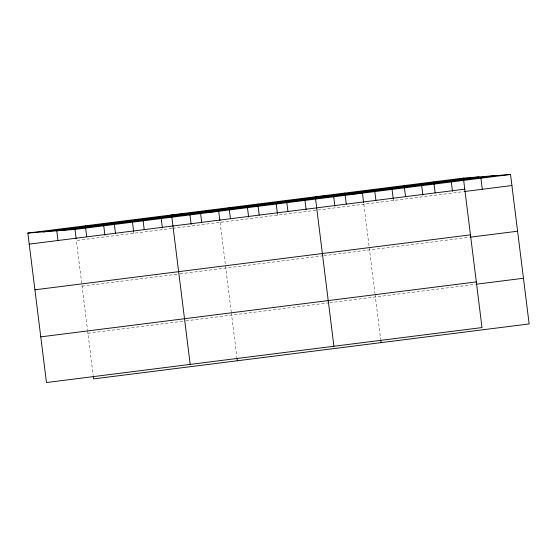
<?xml version="1.0" encoding="UTF-8"?>
<svg xmlns="http://www.w3.org/2000/svg" width="557" height="557" viewBox="0 0 557 557"><rect width="100%" height="100%" fill="white"/><g stroke="black" fill="none" stroke-linecap="round" stroke-linejoin="round"><path stroke-width="0.42" stroke-dasharray="2.79 2.09" d="M171.911 228.447L76.372 240.506L87.498 329.807M172.754 228.342L463.682 191.629M82.06 286.173L179.291 273.905M180.134 273.8L323.018 255.767M323.861 255.663L469.37 237.296M87.922 333.232L185.154 320.957M185.996 320.853L328.881 302.82M329.723 302.716L475.225 284.355M393.235 198.786L393.444 200.492M363.825 204.224L374.952 293.532M375.056 294.388L380.64 339.178M277.379 213.408L277.595 215.106M220.099 222.368L231.225 311.669M231.329 312.526L236.913 357.316M133.652 231.545L133.868 233.251M87.602 330.663L93.186 375.453"/><path stroke-width="0.84" d="M463.389 178.101L482.007 327.572L46.468 382.534L27.85 233.063L463.389 178.101L510.532 174.466L529.15 323.937L93.611 378.899L93.291 376.316M43.411 231.865L478.943 176.896M59.439 230.633L494.971 175.664M27.85 233.063L74.993 229.428L510.532 174.466M29.229 244.133L464.768 189.171M464.524 191.517L511.911 185.537M34.917 289.807L470.456 234.845M470.212 237.191L517.599 231.211M40.779 336.86L476.319 281.898M476.924 284.14L523.462 278.263M480.914 178.205L482.292 189.276M451.302 181.944L452.465 191.309M433.771 181.833L435.149 192.91M421.684 185.676L422.847 195.047M404.152 185.572L405.531 196.642M392.065 189.415L393.235 198.786M374.541 189.31L375.919 200.381M363.617 202.525L362.447 193.154L315.304 196.788L333.922 346.259M380.744 340.042L381.065 342.625M344.922 193.049L346.301 204.12M333.706 196.781L334.868 206.153M304.958 200.409L306.127 209.78M286.563 200.416L287.941 211.486M276.216 204.036L277.379 213.408M257.814 204.043L259.193 215.113M247.468 207.664L248.638 217.035M229.066 207.67L230.445 218.741M219.89 220.663L218.72 211.291L171.577 214.925L190.195 364.396M237.017 358.179L237.338 360.762M200.325 211.298L201.704 222.368M189.979 214.918L191.142 224.29M161.231 218.546L162.4 227.917M142.829 218.553L144.214 229.623M132.489 222.173L133.652 231.545M114.088 222.18L115.466 233.251M103.741 225.801L104.911 235.172M85.339 225.808L86.718 236.878M74.993 229.428L76.163 238.8M56.598 229.435L57.977 240.506"/></g></svg>
